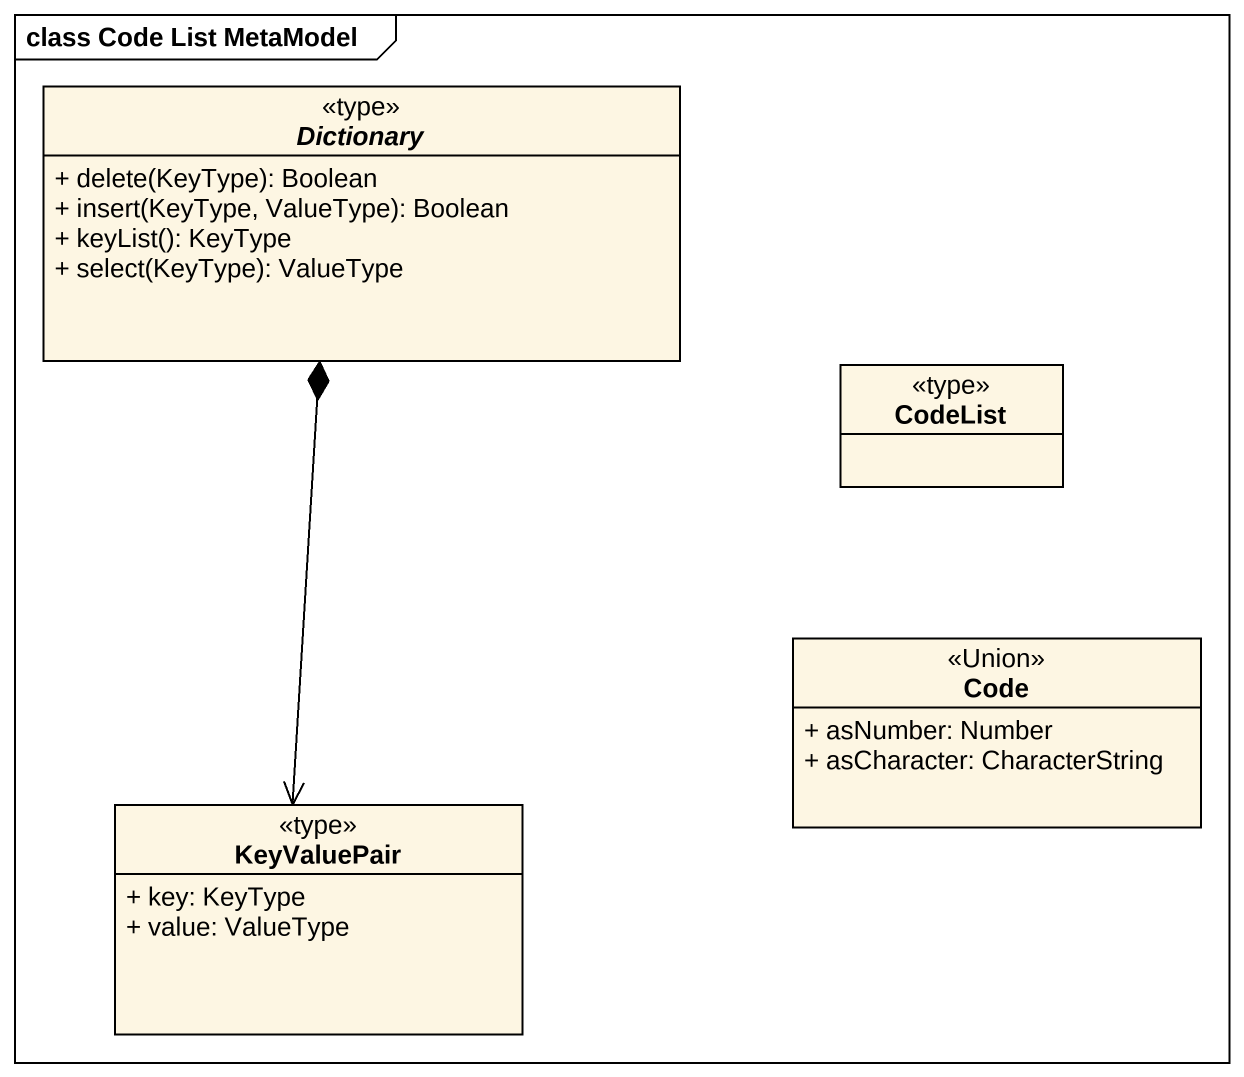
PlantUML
@startuml
mainframe class Code List MetaModel
hide circle
hide empty members
skinparam classAttributeIconSize 0
abstract class Dictionary <<type>> {
  + delete(KeyType): Boolean
  + insert(KeyType, ValueType): Boolean
  + keyList(): KeyType
  + select(KeyType): ValueType
}
class CodeList <<type>>
class Code <<Union>> {
  + asNumber: Number
  + asCharacter: CharacterString
}
class KeyValuePair <<type>> {
  + key: KeyType
  + value: ValueType
}
KeyValuePair <-up-* Dictionary
@enduml
